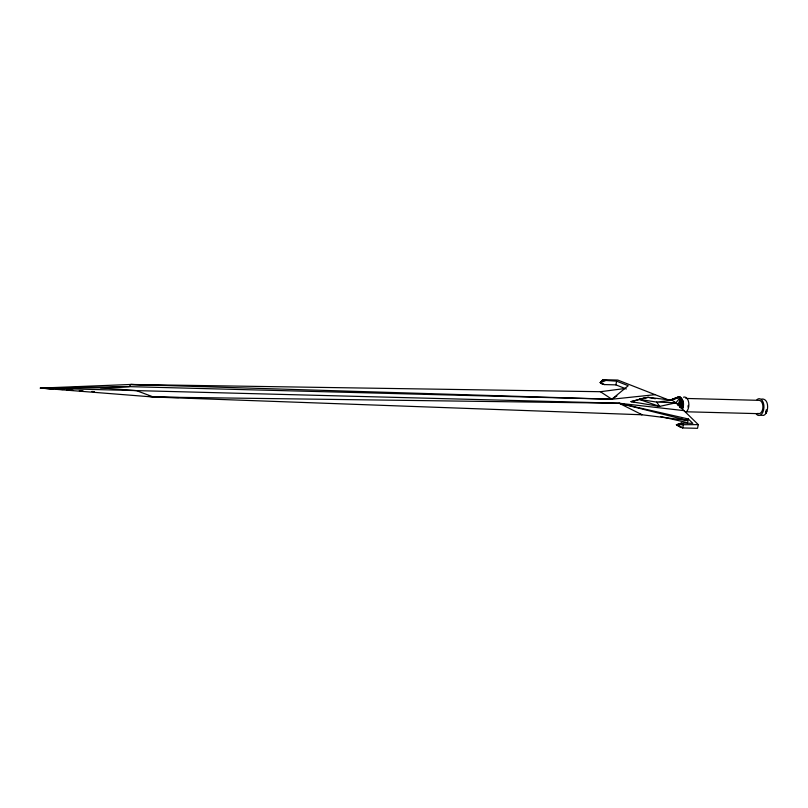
<?xml version="1.0" encoding="UTF-8"?>
<svg xmlns="http://www.w3.org/2000/svg" width="808" height="808" viewBox="0 0 808 808"><rect width="100%" height="100%" fill="white"/><g stroke="black" fill="none" stroke-linecap="round" stroke-linejoin="round"><path stroke-width="1.21" d="M765.964 411.11L765.913 413.393L764.853 414.645L763.641 415.393L761.126 415.191M626.331 388.961L615.878 384.871L604.374 384.568L602.192 383.951L602.223 383.386M602.192 383.951L600.233 382.598L602.97 379.679L617.797 380.063L669.65 400.364L680.477 397.243C683.992 399.899 684.033 405.151 682.74 409L679.811 407.05L680.185 405.192L683.083 401.132L678.276 405.141L683.518 405.111L679.811 407.05L683.275 407.141M678.114 397.051L669.65 400.364L678.114 397.051L680.477 397.243L675.872 402.808L659.611 406.414L631.028 401.637L648.077 397.324L672.094 400.223L675.872 402.808L698.284 424.614L697.536 428.321L682.71 427.937L676.417 424.776L681.306 423.038L692.81 423.341L688.325 418.978L619.09 403.232L40.4 388.093L130.755 384.467L600.415 391.708L625.24 388.476M680.528 427.311L676.417 424.776L681.275 423.604L681.306 423.038M615.878 384.871L616.625 381.164L602.94 380.245M682.427 399.435L678.276 405.141L680.477 397.243M765.822 411.322L765.913 413.393C768.711 409.111 768.57 398.697 761.833 398.97M678.276 405.141L681.538 398.112M660.853 416.605L687.578 422.685L688.325 418.978M655.086 394.668L611.868 399.233L130.755 384.467L129.28 386.638L100.525 387.8L40.4 388.093L153.439 397.021L642.097 414.777L687.527 420.423L619.09 403.232L153.439 397.021L148.722 396.314M604.374 384.568L600.233 382.598L602.97 379.679M616.898 395.93L611.868 399.233L129.28 386.638L40.4 388.093L52.944 388.911M680.185 405.192L683.457 403.061M673.731 399.354L675.902 398.283M669.65 400.364L679.306 396.88M600.233 382.598L605.121 380.861M644.33 397.95L631.028 401.637L634.28 401.717M639.118 399.364L656.702 402.091L659.611 406.414L639.118 399.364L648.077 397.324L655.328 398.748M672.094 400.223L656.702 402.091L675.872 402.808L678.033 404M178.639 397.556L153.439 397.021L136.501 390.638L100.525 387.8M196.273 397.94L201.313 398.041M685.881 398.445L759.358 400.354A6.666 3.858 -88.5 0 1 762.843 408.191A6.666 3.858 -88.5 0 1 757.783 413.363M52.995 388.416L40.4 388.093L52.773 388.799M685.295 411.757L758.773 413.666M698.284 424.614L676.417 424.776L682.71 427.937L683.457 424.23L681.275 423.604M130.755 384.467L149.672 385.194M57.721 389.082L63.903 389.446M55.459 389.082L62.984 389.577M66.751 389.82L73.023 390.234M79.295 390.648L83.062 390.89M91.839 391.466L94.354 391.627M683.901 410.615L619.09 403.232L642.097 414.777L639.724 413.999M678.882 418.736L687.527 420.423M674.741 402.364L675.872 402.808M616.625 381.164L628.24 385.709L611.868 399.233L600.415 391.708M766.267 409.787L766.762 411.716M683.477 397.193A7.878 4.565 -88.5 0 1 688.658 402.212A7.878 4.565 -88.5 0 1 686.295 411.888M688.194 405.374A6.666 3.858 -88.5 0 1 687.982 407.081M756.965 399.617A8.413 4.868 -88.5 0 1 763.934 407.474A8.413 4.868 -88.5 0 1 756.328 414.171"/></g></svg>
